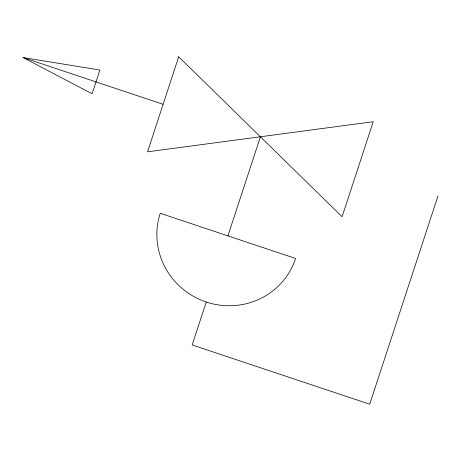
<?xml version="1.0" encoding="UTF-8"?>
<svg xmlns="http://www.w3.org/2000/svg" width="461" height="461" viewBox="0 0 461 461"><rect width="100%" height="100%" fill="white"/><g stroke="black" fill="none" stroke-linecap="round" stroke-linejoin="round"><path stroke-width="0.69" d="M206.251 302.007A71.363 69.559 24.4 0 0 295.593 258.465L160.244 213.299A71.363 69.559 24.4 0 0 206.251 302.007L192.174 344.966L369.722 404.211L437.95 196.006M227.918 235.882L260.402 136.761M23.05 57.562L99.893 70.026L92.108 93.785L23.05 57.562L163.131 104.307M178.701 56.789L147.56 151.825L373.243 121.698L342.097 216.739L178.701 56.789"/></g></svg>
